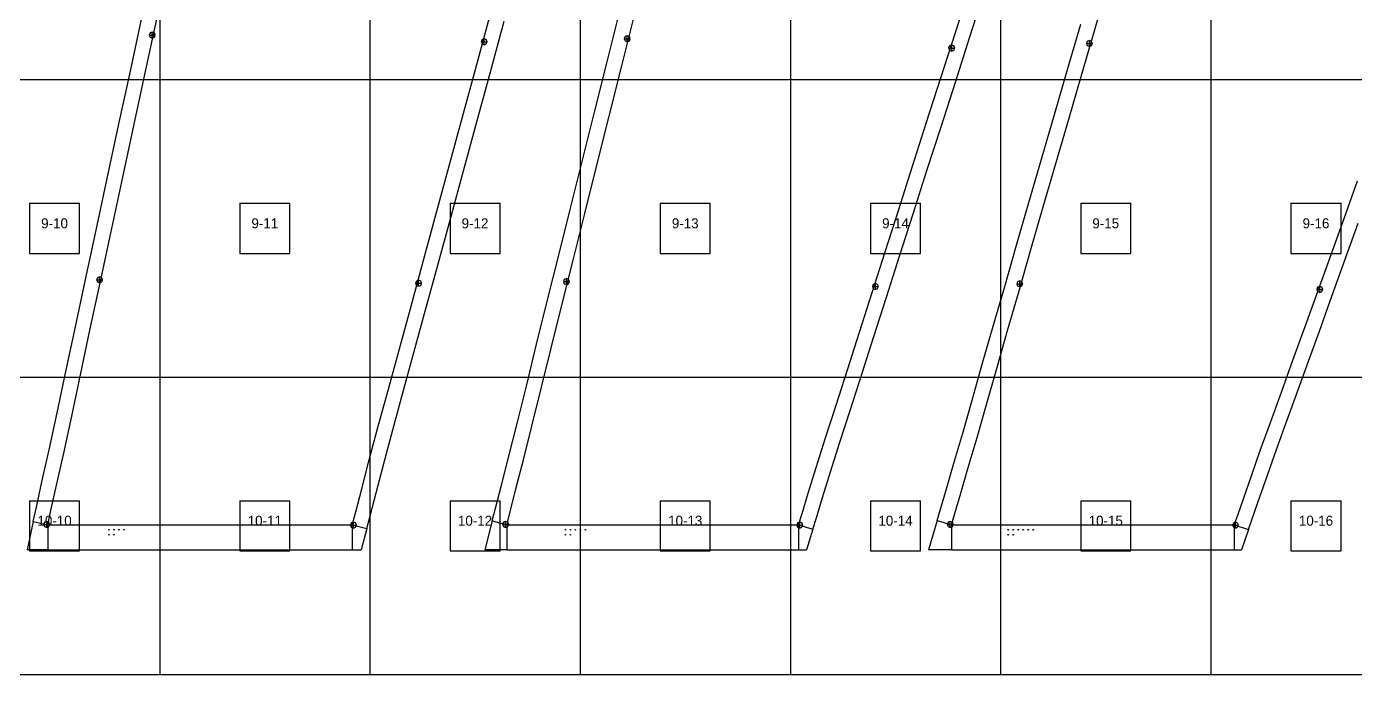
# Model space of a CAD drawing. Header units: metres. Extents: x 0 to 4830, y -2970 to 0.
# Drawn here: x 1967 to 3294, y -2970 to -2323 of the extents above; entities that cross this region are included whole.
import ezdxf
from ezdxf.enums import TextEntityAlignment as Align

# ---------------------------------------------------------------- set-up
doc = ezdxf.new("R2010")
doc.units = ezdxf.units.M
for name, color, linetype in [('default', 7, 'Continuous'), ('mcircles', 7, 'Continuous'), ('TEXTLAYER', 7, 'Continuous')]:
    doc.layers.add(name, color=color, linetype=linetype)

msp = doc.modelspace()

# ---------------------------------------------------------------- linework, layer by layer
at = {"color": 9}
for p, q in [((2100, -2079), (2100, -2376)), ((2100, -2079), (2100, -2376)), ((2310, -2079), (2310, -2376)), ((2310, -2079), (2310, -2376)), ((2520, -2079), (2520, -2376)), ((2520, -2079), (2520, -2376)), ((2730, -2079), (2730, -2376)), ((2730, -2079), (2730, -2376)), ((2940, -2079), (2940, -2376)), ((2940, -2079), (2940, -2376)), ((3150, -2079), (3150, -2376)), ((3150, -2079), (3150, -2376)), ((1890, -2376), (2100, -2376)), ((1890, -2376), (2100, -2376)), ((2100, -2376), (2310, -2376)), ((2100, -2376), (2100, -2673)), ((2100, -2376), (2310, -2376)), ((2100, -2376), (2100, -2673)), ((2310, -2376), (2520, -2376)), ((2310, -2376), (2310, -2673)), ((2310, -2376), (2520, -2376)), ((2310, -2376), (2310, -2673)), ((2520, -2376), (2730, -2376)), ((2520, -2376), (2520, -2673)), ((2520, -2376), (2730, -2376)), ((2520, -2376), (2520, -2673)), ((2730, -2376), (2940, -2376)), ((2730, -2376), (2730, -2673)), ((2730, -2376), (2940, -2376)), ((2730, -2376), (2730, -2673)), ((2940, -2376), (3150, -2376)), ((2940, -2376), (2940, -2673)), ((2940, -2376), (3150, -2376)), ((2940, -2376), (2940, -2673)), ((3150, -2376), (3360, -2376)), ((3150, -2376), (3150, -2673)), ((3150, -2376), (3360, -2376)), ((3150, -2376), (3150, -2673)), ((1970, -2499.5), (2020, -2499.5)), ((1970, -2499.5), (1970, -2549.5)), ((2020, -2549.5), (2020, -2499.5)), ((2180, -2499.5), (2230, -2499.5)), ((2180, -2499.5), (2180, -2549.5)), ((2230, -2549.5), (2230, -2499.5)), ((2390, -2499.5), (2440, -2499.5)), ((2390, -2499.5), (2390, -2549.5)), ((2440, -2549.5), (2440, -2499.5)), ((2600, -2499.5), (2650, -2499.5)), ((2600, -2499.5), (2600, -2549.5)), ((2650, -2549.5), (2650, -2499.5)), ((2810, -2499.5), (2860, -2499.5)), ((2810, -2499.5), (2810, -2549.5)), ((2860, -2549.5), (2860, -2499.5)), ((3020, -2499.5), (3070, -2499.5)), ((3020, -2499.5), (3020, -2549.5)), ((3070, -2549.5), (3070, -2499.5)), ((3230, -2499.5), (3280, -2499.5)), ((3230, -2499.5), (3230, -2549.5)), ((3280, -2549.5), (3280, -2499.5)), ((1970, -2549.5), (2020, -2549.5)), ((2180, -2549.5), (2230, -2549.5)), ((2390, -2549.5), (2440, -2549.5)), ((2600, -2549.5), (2650, -2549.5)), ((2810, -2549.5), (2860, -2549.5)), ((3020, -2549.5), (3070, -2549.5)), ((3230, -2549.5), (3280, -2549.5)), ((1890, -2673), (2100, -2673)), ((1890, -2673), (2100, -2673)), ((2100, -2673), (2310, -2673)), ((2100, -2673), (2100, -2970)), ((2100, -2673), (2310, -2673)), ((2100, -2673), (2100, -2970)), ((2310, -2673), (2520, -2673)), ((2310, -2673), (2310, -2970)), ((2310, -2673), (2520, -2673)), ((2310, -2673), (2310, -2970)), ((2520, -2673), (2730, -2673)), ((2520, -2673), (2520, -2970)), ((2520, -2673), (2730, -2673)), ((2520, -2673), (2520, -2970)), ((2730, -2673), (2940, -2673)), ((2730, -2673), (2730, -2970)), ((2730, -2673), (2940, -2673)), ((2730, -2673), (2730, -2970)), ((2940, -2673), (3150, -2673)), ((2940, -2673), (2940, -2970)), ((2940, -2673), (3150, -2673)), ((2940, -2673), (2940, -2970)), ((3150, -2673), (3360, -2673)), ((3150, -2673), (3150, -2970)), ((3150, -2673), (3360, -2673)), ((3150, -2673), (3150, -2970)), ((1970, -2796.5), (2020, -2796.5)), ((1970, -2796.5), (1970, -2846.5)), ((2020, -2846.5), (2020, -2796.5)), ((2180, -2796.5), (2230, -2796.5)), ((2180, -2796.5), (2180, -2846.5)), ((2230, -2846.5), (2230, -2796.5)), ((2390, -2796.5), (2440, -2796.5)), ((2390, -2796.5), (2390, -2846.5)), ((2440, -2846.5), (2440, -2796.5)), ((2600, -2796.5), (2650, -2796.5)), ((2600, -2796.5), (2600, -2846.5)), ((2650, -2846.5), (2650, -2796.5)), ((2810, -2796.5), (2860, -2796.5)), ((2810, -2796.5), (2810, -2846.5)), ((2860, -2846.5), (2860, -2796.5)), ((3020, -2796.5), (3070, -2796.5)), ((3020, -2796.5), (3020, -2846.5)), ((3070, -2846.5), (3070, -2796.5)), ((3230, -2796.5), (3280, -2796.5)), ((3230, -2796.5), (3230, -2846.5)), ((3280, -2846.5), (3280, -2796.5)), ((1970, -2846.5), (2020, -2846.5)), ((2180, -2846.5), (2230, -2846.5)), ((2390, -2846.5), (2440, -2846.5)), ((2600, -2846.5), (2650, -2846.5)), ((2810, -2846.5), (2860, -2846.5)), ((3020, -2846.5), (3070, -2846.5)), ((3230, -2846.5), (3280, -2846.5)), ((1890, -2970), (2100, -2970)), ((2100, -2970), (2310, -2970)), ((2310, -2970), (2520, -2970)), ((2520, -2970), (2730, -2970)), ((2730, -2970), (2940, -2970)), ((2940, -2970), (3150, -2970)), ((3150, -2970), (3360, -2970))]:
    msp.add_line(p, q, dxfattribs=at)
at = {"layer": 'default', "color": 7, "linetype": 'Continuous'}
for p, q in [((3034.3, -2325), (3047.6, -2279.4)), ((2894.8, -2329.1), (2909.3, -2283.8)), ((2909.2, -2333.4), (2923.7, -2288.1)), ((2547.1, -2358.4), (2559.8, -2307.6)), ((2070.7, -2367.7), (2082.6, -2312.5)), ((2085.3, -2371), (2097.3, -2315.8)), ((2415.7, -2364.5), (2429.5, -2313.9)), ((2430.3, -2368.2), (2444, -2317.7)), ((2561.6, -2362.3), (2574.3, -2311.5)), ((3006.8, -2366), (3020, -2320.6)), ((2090.5, -2329.4), (2089.6, -2331.5)), ((2089.6, -2331.5), (2090.5, -2333.6)), ((2089.6, -2331.5), (2095.6, -2331.5)), ((2092.6, -2328.5), (2090.5, -2329.4)), ((2090.5, -2333.6), (2092.6, -2334.5)), ((2094.8, -2329.4), (2092.6, -2328.5)), ((2092.6, -2334.5), (2092.6, -2328.5)), ((2092.6, -2334.5), (2094.8, -2333.6)), ((2095.6, -2331.5), (2094.8, -2329.4)), ((2094.8, -2333.6), (2095.6, -2331.5)), ((2422, -2336), (2421.1, -2338.2)), ((2424.1, -2335.2), (2422, -2336)), ((2426.2, -2336), (2424.1, -2335.2)), ((2424.1, -2341.2), (2424.1, -2335.2)), ((2427.1, -2338.2), (2426.2, -2336)), ((2565, -2333.1), (2564.1, -2335.2)), ((2564.1, -2335.2), (2565, -2337.3)), ((2564.1, -2335.2), (2570.1, -2335.2)), ((2567.1, -2332.2), (2565, -2333.1)), ((2569.2, -2333.1), (2567.1, -2332.2)), ((2567.1, -2338.2), (2567.1, -2332.2)), ((2570.1, -2335.2), (2569.2, -2333.1)), ((2569.2, -2337.3), (2570.1, -2335.2)), ((2880.4, -2374.1), (2894.8, -2329.1)), ((2894.8, -2378.4), (2909.2, -2333.4)), ((3021.1, -2370.4), (3034.3, -2325)), ((2421.1, -2338.2), (2422, -2340.3)), ((2421.1, -2338.2), (2427.1, -2338.2)), ((2422, -2340.3), (2424.1, -2341.2)), ((2424.1, -2341.2), (2426.2, -2340.3)), ((2426.2, -2340.3), (2427.1, -2338.2)), ((2565, -2337.3), (2567.1, -2338.2)), ((2567.1, -2338.2), (2569.2, -2337.3)), ((2889, -2342.4), (2888.1, -2344.5)), ((2888.1, -2344.5), (2889, -2346.6)), ((2888.1, -2344.5), (2894.1, -2344.5)), ((2891.1, -2341.5), (2889, -2342.4)), ((2889, -2346.6), (2891.1, -2347.5)), ((2893.3, -2342.4), (2891.1, -2341.5)), ((2891.1, -2347.5), (2891.1, -2341.5)), ((2891.1, -2347.5), (2893.3, -2346.6)), ((2894.1, -2344.5), (2893.3, -2342.4)), ((2893.3, -2346.6), (2894.1, -2344.5)), ((3026.6, -2337.8), (3025.7, -2339.9)), ((3025.7, -2339.9), (3026.6, -2342)), ((3025.7, -2339.9), (3031.7, -2339.9)), ((3028.7, -2336.9), (3026.6, -2337.8)), ((3026.6, -2342), (3028.7, -2342.9)), ((3030.9, -2337.8), (3028.7, -2336.9)), ((3028.7, -2342.9), (3028.7, -2336.9)), ((3028.7, -2342.9), (3030.9, -2342)), ((3031.7, -2339.9), (3030.9, -2337.8)), ((3030.9, -2342), (3031.7, -2339.9)), ((2534.5, -2408.6), (2547.1, -2358.4)), ((2549, -2412.4), (2561.6, -2362.3)), ((2059, -2421.9), (2070.7, -2367.7)), ((2073.6, -2425.2), (2085.3, -2371)), ((2402.2, -2414.4), (2415.7, -2364.5)), ((2416.7, -2418.1), (2430.3, -2368.2)), ((2866.1, -2418.6), (2880.4, -2374.1)), ((2993.7, -2411), (3006.8, -2366)), ((3008.1, -2415.4), (3021.1, -2370.4)), ((2880.5, -2423), (2894.8, -2378.4)), ((2388.9, -2463.3), (2402.2, -2414.4)), ((2522.1, -2457.8), (2534.5, -2408.6)), ((2536.6, -2461.6), (2549, -2412.4)), ((2980.9, -2455.3), (2993.7, -2411)), ((2995.2, -2459.7), (3008.1, -2415.4)), ((2047.6, -2474.8), (2059, -2421.9)), ((2062.2, -2478.2), (2073.6, -2425.2)), ((2403.4, -2467.1), (2416.7, -2418.1)), ((2852.1, -2462.6), (2866.1, -2418.6)), ((2866.4, -2466.9), (2880.5, -2423)), ((2968.3, -2498.8), (2980.9, -2455.3)), ((2375.9, -2511.1), (2388.9, -2463.3)), ((2390.4, -2514.9), (2403.4, -2467.1)), ((2510.1, -2505.8), (2522.1, -2457.8)), ((2524.6, -2509.7), (2536.6, -2461.6)), ((2838.3, -2505.7), (2852.1, -2462.6)), ((2852.6, -2510.1), (2866.4, -2466.9)), ((2982.6, -2503.2), (2995.2, -2459.7)), ((2036.5, -2526.2), (2047.6, -2474.8)), ((2051.2, -2529.5), (2062.2, -2478.2)), ((3283, -2514.6), (3296.5, -2477.1)), ((2498.4, -2552.5), (2510.1, -2505.8)), ((2824.8, -2547.9), (2838.3, -2505.7)), ((2956, -2541.3), (2968.3, -2498.8)), ((2970.3, -2545.7), (2982.6, -2503.2)), ((2363.3, -2557.5), (2375.9, -2511.1)), ((2377.8, -2561.3), (2390.4, -2514.9)), ((2512.9, -2556.3), (2524.6, -2509.7)), ((2839.1, -2552.2), (2852.6, -2510.1)), ((3269.7, -2551.5), (3283, -2514.6)), ((3283.9, -2556.3), (3297.2, -2519.4)), ((2025.9, -2575.7), (2036.5, -2526.2)), ((2040.5, -2579), (2051.2, -2529.5)), ((2811.7, -2588.7), (2824.8, -2547.9)), ((2944.1, -2582.6), (2956, -2541.3)), ((2958.4, -2586.9), (2970.3, -2545.7)), ((2351.1, -2602.2), (2363.3, -2557.5)), ((2365.6, -2606), (2377.8, -2561.3)), ((2487.2, -2597.4), (2498.4, -2552.5)), ((2501.7, -2601.3), (2512.9, -2556.3)), ((2826.1, -2593.1), (2839.1, -2552.2)), ((3256.7, -2587.5), (3269.7, -2551.5)), ((3270.9, -2592.3), (3283.9, -2556.3)), ((2037.9, -2573.8), (2037, -2575.9)), ((2040, -2572.9), (2037.9, -2573.8)), ((2042.1, -2573.8), (2040, -2572.9)), ((2040, -2578.9), (2040, -2572.9)), ((2043, -2575.9), (2042.1, -2573.8)), ((2506.3, -2574.7), (2504.2, -2575.6)), ((2508.5, -2575.6), (2506.3, -2574.7)), ((2506.3, -2580.7), (2506.3, -2574.7)), ((2015.8, -2622.9), (2025.9, -2575.7)), ((2030.4, -2626.3), (2040.5, -2579)), ((2037, -2575.9), (2037.9, -2578)), ((2037, -2575.9), (2043, -2575.9)), ((2037.9, -2578), (2040, -2578.9)), ((2040, -2578.9), (2042.1, -2578)), ((2042.1, -2578), (2043, -2575.9)), ((2356.4, -2577.3), (2355.6, -2579.4)), ((2355.6, -2579.4), (2356.4, -2581.5)), ((2355.6, -2579.4), (2361.6, -2579.4)), ((2358.6, -2576.4), (2356.4, -2577.3)), ((2356.4, -2581.5), (2358.6, -2582.4)), ((2360.7, -2577.3), (2358.6, -2576.4)), ((2358.6, -2582.4), (2358.6, -2576.4)), ((2358.6, -2582.4), (2360.7, -2581.5)), ((2361.6, -2579.4), (2360.7, -2577.3)), ((2360.7, -2581.5), (2361.6, -2579.4)), ((2504.2, -2575.6), (2503.3, -2577.7)), ((2503.3, -2577.7), (2509.3, -2577.7)), ((2503.3, -2577.7), (2504.2, -2579.8)), ((2504.2, -2579.8), (2506.3, -2580.7)), ((2506.3, -2580.7), (2508.5, -2579.8)), ((2509.3, -2577.7), (2508.5, -2575.6)), ((2508.5, -2579.8), (2509.3, -2577.7)), ((2812.8, -2580.5), (2811.9, -2582.6)), ((2811.9, -2582.6), (2812.8, -2584.7)), ((2811.9, -2582.6), (2817.9, -2582.6)), ((2814.9, -2579.6), (2812.8, -2580.5)), ((2812.8, -2584.7), (2814.9, -2585.6)), ((2814.9, -2585.6), (2814.9, -2579.6)), ((2817.1, -2580.5), (2814.9, -2579.6)), ((2814.9, -2585.6), (2817.1, -2584.7)), ((2817.9, -2582.6), (2817.1, -2580.5)), ((2817.1, -2584.7), (2817.9, -2582.6)), ((2932.6, -2622.3), (2944.1, -2582.6)), ((2947, -2626.7), (2958.4, -2586.9)), ((2957, -2577.9), (2956.2, -2580)), ((2956.2, -2580), (2957, -2582.1)), ((2956.2, -2580), (2962.2, -2580)), ((2959.2, -2577), (2957, -2577.9)), ((2957, -2582.1), (2959.2, -2583)), ((2961.3, -2577.9), (2959.2, -2577)), ((2959.2, -2583), (2959.2, -2577)), ((2959.2, -2583), (2961.3, -2582.1)), ((2962.2, -2580), (2961.3, -2577.9)), ((2961.3, -2582.1), (2962.2, -2580)), ((3244.2, -2622.4), (3256.7, -2587.5)), ((3256.6, -2583.4), (3255.7, -2585.5)), ((3255.7, -2585.5), (3256.6, -2587.6)), ((3255.7, -2585.5), (3261.7, -2585.5)), ((3258.7, -2582.5), (3256.6, -2583.4)), ((3256.6, -2587.6), (3258.7, -2588.5)), ((3258.7, -2588.5), (3258.7, -2582.5)), ((3260.8, -2583.4), (3258.7, -2582.5)), ((3258.7, -2588.5), (3260.8, -2587.6)), ((3261.7, -2585.5), (3260.8, -2583.4)), ((3260.8, -2587.6), (3261.7, -2585.5)), ((2476.5, -2640.3), (2487.2, -2597.4)), ((2491.1, -2644.2), (2501.7, -2601.3)), ((2799.1, -2628.1), (2811.7, -2588.7)), ((2813.5, -2632.5), (2826.1, -2593.1)), ((3258.4, -2627.3), (3270.9, -2592.3)), ((2339.5, -2644.9), (2351.1, -2602.2)), ((2354, -2648.6), (2365.6, -2606)), ((2006.4, -2667.5), (2015.8, -2622.9)), ((2021, -2670.8), (2030.4, -2626.3)), ((2787, -2665.7), (2799.1, -2628.1)), ((2921.7, -2660.2), (2932.6, -2622.3)), ((2936.1, -2664.6), (2947, -2626.7)), ((3232, -2656.1), (3244.2, -2622.4)), ((3246.2, -2660.9), (3258.4, -2627.3)), ((2466.6, -2680.8), (2476.5, -2640.3)), ((2801.4, -2670.1), (2813.5, -2632.5)), ((2328.5, -2685), (2339.5, -2644.9)), ((2343, -2688.8), (2354, -2648.6)), ((2481.1, -2684.6), (2491.1, -2644.2)), ((1997.6, -2708.7), (2006.4, -2667.5)), ((2775.6, -2701.1), (2787, -2665.7)), ((2911.5, -2696), (2921.7, -2660.2)), ((2925.9, -2700.3), (2936.1, -2664.6)), ((3220.5, -2688.2), (3232, -2656.1)), ((3234.7, -2693), (3246.2, -2660.9)), ((2012.2, -2712), (2021, -2670.8)), ((2457.4, -2718.2), (2466.6, -2680.8)), ((2790, -2705.4), (2801.4, -2670.1)), ((2318.3, -2722.2), (2328.5, -2685)), ((2332.8, -2725.9), (2343, -2688.8)), ((2471.9, -2722), (2481.1, -2684.6)), ((3209.5, -2718.4), (3220.5, -2688.2)), ((3223.7, -2723.2), (3234.7, -2693)), ((2765.1, -2733.8), (2775.6, -2701.1)), ((2779.4, -2738.2), (2790, -2705.4)), ((2902.1, -2729.1), (2911.5, -2696)), ((2916.5, -2733.4), (2925.9, -2700.3)), ((1989.5, -2745.8), (1997.6, -2708.7)), ((2004.1, -2749.1), (2012.2, -2712)), ((2448.8, -2751.9), (2457.4, -2718.2)), ((3199.4, -2746.4), (3209.5, -2718.4)), ((2309.4, -2755.8), (2318.3, -2722.2)), ((2324, -2759.5), (2332.8, -2725.9)), ((2463.3, -2755.7), (2471.9, -2722)), ((2755.8, -2763.5), (2765.1, -2733.8)), ((2893.4, -2758.9), (2902.1, -2729.1)), ((2907.7, -2763.2), (2916.5, -2733.4)), ((3213.6, -2751.2), (3223.7, -2723.2)), ((1982.4, -2777.8), (1989.5, -2745.8)), ((2770.2, -2767.8), (2779.4, -2738.2)), ((3190.5, -2771.7), (3199.4, -2746.4)), ((1997, -2781.1), (2004.1, -2749.1)), ((2301.8, -2784.8), (2309.4, -2755.8)), ((2316.3, -2788.5), (2324, -2759.5)), ((2441.3, -2781), (2448.8, -2751.9)), ((2455.8, -2784.8), (2463.3, -2755.7)), ((2885.8, -2784.6), (2893.4, -2758.9)), ((3204.7, -2776.6), (3213.6, -2751.2)), ((2747.9, -2789), (2755.8, -2763.5)), ((2762.2, -2793.4), (2770.2, -2767.8)), ((2900.1, -2788.9), (2907.7, -2763.2)), ((3182.8, -2793.6), (3190.5, -2771.7)), ((1976.8, -2803.1), (1982.4, -2777.8)), ((1991.4, -2806.4), (1997, -2781.1)), ((2295.8, -2807.7), (2301.8, -2784.8)), ((2435.5, -2803.9), (2441.3, -2781)), ((2450, -2807.7), (2455.8, -2784.8)), ((2879.8, -2804.9), (2885.8, -2784.6)), ((3197, -2798.4), (3204.7, -2776.6)), ((2310.3, -2811.5), (2316.3, -2788.5)), ((2741.6, -2809.2), (2747.9, -2789)), ((2756, -2813.6), (2762.2, -2793.4)), ((2894.2, -2809.2), (2900.1, -2788.9)), ((3176.8, -2810.9), (3182.8, -2793.6)), ((3191, -2815.7), (3197, -2798.4)), ((1973.7, -2817.2), (1976.8, -2803.1)), ((1988.3, -2820.5), (1991.4, -2806.4)), ((2292.4, -2820.5), (2295.8, -2807.7)), ((2306.9, -2824.2), (2310.3, -2811.5)), ((2432.2, -2816.7), (2435.5, -2803.9)), ((2446.7, -2820.5), (2450, -2807.7)), ((2738.1, -2820.5), (2741.6, -2809.2)), ((2752.5, -2824.8), (2756, -2813.6)), ((2876.5, -2816.2), (2879.8, -2804.9)), ((2890.8, -2820.5), (2894.2, -2809.2)), ((3173.4, -2820.5), (3176.8, -2810.9)), ((1973.7, -2817.2), (1967.5, -2845.5)), ((1973.7, -2817.2), (1988.3, -2820.5)), ((1985, -2818.1), (1984.2, -2820.2)), ((1984.2, -2820.2), (1985, -2822.4)), ((1984.2, -2820.2), (1990.2, -2820.2)), ((1987.2, -2817.2), (1985, -2818.1)), ((1985, -2822.4), (1987.2, -2823.2)), ((1989.3, -2818.1), (1987.2, -2817.2)), ((1987.2, -2823.2), (1987.2, -2817.2)), ((1987.2, -2823.2), (1989.3, -2822.4)), ((1988.3, -2820.5), (2292.4, -2820.5)), ((1988.3, -2820.5), (1988.3, -2845.5)), ((1990.2, -2820.2), (1989.3, -2818.1)), ((1989.3, -2822.4), (1990.2, -2820.2)), ((2291.4, -2818.7), (2290.6, -2820.8)), ((2290.6, -2820.8), (2291.4, -2822.9)), ((2290.6, -2820.8), (2296.6, -2820.8)), ((2293.6, -2817.8), (2291.4, -2818.7)), ((2291.4, -2822.9), (2293.6, -2823.8)), ((2292.4, -2820.5), (2292.4, -2845.5)), ((2292.4, -2820.5), (2306.9, -2824.2)), ((2295.7, -2818.7), (2293.6, -2817.8)), ((2293.6, -2823.8), (2293.6, -2817.8)), ((2293.6, -2823.8), (2295.7, -2822.9)), ((2296.6, -2820.8), (2295.7, -2818.7)), ((2295.7, -2822.9), (2296.6, -2820.8)), ((2306.9, -2824.2), (2301.3, -2845.5)), ((2432.2, -2816.7), (2424.8, -2845.5)), ((2432.2, -2816.7), (2446.7, -2820.5)), ((2443.4, -2818.1), (2442.6, -2820.2)), ((2442.6, -2820.2), (2443.4, -2822.3)), ((2442.6, -2820.2), (2448.6, -2820.2)), ((2445.6, -2817.2), (2443.4, -2818.1)), ((2443.4, -2822.3), (2445.6, -2823.2)), ((2447.7, -2818.1), (2445.6, -2817.2)), ((2445.6, -2823.2), (2445.6, -2817.2)), ((2445.6, -2823.2), (2447.7, -2822.3)), ((2446.7, -2820.5), (2738.1, -2820.5)), ((2446.7, -2820.5), (2446.7, -2845.5)), ((2448.6, -2820.2), (2447.7, -2818.1)), ((2447.7, -2822.3), (2448.6, -2820.2)), ((2737.1, -2818.7), (2736.3, -2820.9)), ((2736.3, -2820.9), (2737.1, -2823)), ((2736.3, -2820.9), (2742.3, -2820.9)), ((2739.3, -2817.9), (2737.1, -2818.7)), ((2737.1, -2823), (2739.3, -2823.9)), ((2738.1, -2820.5), (2738.1, -2845.5)), ((2738.1, -2820.5), (2752.5, -2824.8)), ((2741.4, -2818.7), (2739.3, -2817.9)), ((2739.3, -2823.9), (2739.3, -2817.9)), ((2739.3, -2823.9), (2741.4, -2823)), ((2742.3, -2820.9), (2741.4, -2818.7)), ((2741.4, -2823), (2742.3, -2820.9)), ((2752.5, -2824.8), (2746.1, -2845.5)), ((2876.5, -2816.2), (2867.8, -2845.5)), ((2876.5, -2816.2), (2890.8, -2820.5)), ((2887.6, -2818), (2886.7, -2820.2)), ((2886.7, -2820.2), (2887.6, -2822.3)), ((2886.7, -2820.2), (2892.7, -2820.2)), ((2889.7, -2817.2), (2887.6, -2818)), ((2887.6, -2822.3), (2889.7, -2823.2)), ((2891.8, -2818), (2889.7, -2817.2)), ((2889.7, -2823.2), (2889.7, -2817.2)), ((2889.7, -2823.2), (2891.8, -2822.3)), ((2890.8, -2820.5), (3173.4, -2820.5)), ((2890.8, -2820.5), (2890.8, -2845.5)), ((2892.7, -2820.2), (2891.8, -2818)), ((2891.8, -2822.3), (2892.7, -2820.2)), ((3172.5, -2818.8), (3171.6, -2820.9)), ((3171.6, -2820.9), (3172.5, -2823)), ((3171.6, -2820.9), (3177.6, -2820.9)), ((3174.6, -2817.9), (3172.5, -2818.8)), ((3172.5, -2823), (3174.6, -2823.9)), ((3173.4, -2820.5), (3173.4, -2845.5)), ((3173.4, -2820.5), (3187.6, -2825.3)), ((3176.7, -2818.8), (3174.6, -2817.9)), ((3174.6, -2823.9), (3174.6, -2817.9)), ((3174.6, -2823.9), (3176.7, -2823)), ((3177.6, -2820.9), (3176.7, -2818.8)), ((3176.7, -2823), (3177.6, -2820.9)), ((3187.6, -2825.3), (3180.6, -2845.5)), ((3187.6, -2825.3), (3191, -2815.7)), ((1988.3, -2845.5), (1967.5, -2845.5)), ((1988.3, -2845.5), (2292.4, -2845.5)), ((2292.4, -2845.5), (2301.3, -2845.5)), ((2446.7, -2845.5), (2424.8, -2845.5)), ((2446.7, -2845.5), (2738.1, -2845.5)), ((2738.1, -2845.5), (2746.1, -2845.5)), ((2890.8, -2845.5), (2867.8, -2845.5)), ((2890.8, -2845.5), (3173.4, -2845.5)), ((3173.4, -2845.5), (3180.6, -2845.5))]:
    msp.add_line(p, q, dxfattribs=at)
at = {"layer": 'mcircles', "color": 7, "linetype": 'Continuous'}
for centre in [(2049.3, -2825.5), (2054.3, -2825.5), (2059.3, -2825.5), (2064.3, -2825.5), (2505.2, -2825.5), (2510.2, -2825.5), (2515.2, -2825.5), (2520.2, -2825.5), (2525.2, -2825.5), (2947.5, -2825.5), (2952.5, -2825.5), (2957.5, -2825.5), (2962.5, -2825.5), (2967.5, -2825.5), (2972.5, -2825.5), (2049.3, -2830.5), (2054.3, -2830.5), (2505.2, -2830.5), (2510.2, -2830.5), (2947.5, -2830.5), (2952.5, -2830.5)]:
    msp.add_circle(centre, 0.3, dxfattribs=at)

# ---------------------------------------------------------------- texts
at = {"layer": 'TEXTLAYER', "color": 1}
for s, p in [('9-10', (1995, -2524.5)), ('9-11', (2205, -2524.5)), ('9-12', (2415, -2524.5)), ('9-13', (2625, -2524.5)), ('9-14', (2835, -2524.5)), ('9-15', (3045, -2524.5)), ('9-16', (3255, -2524.5)), ('10-10', (1995, -2821.5)), ('10-11', (2205, -2821.5)), ('10-12', (2415, -2821.5)), ('10-13', (2625, -2821.5)), ('10-14', (2835, -2821.5)), ('10-15', (3045, -2821.5)), ('10-16', (3255, -2821.5))]:
    msp.add_text(s, height=10, dxfattribs=at).set_placement(p, align=Align.CENTER)

doc.saveas('drawing.dxf')
